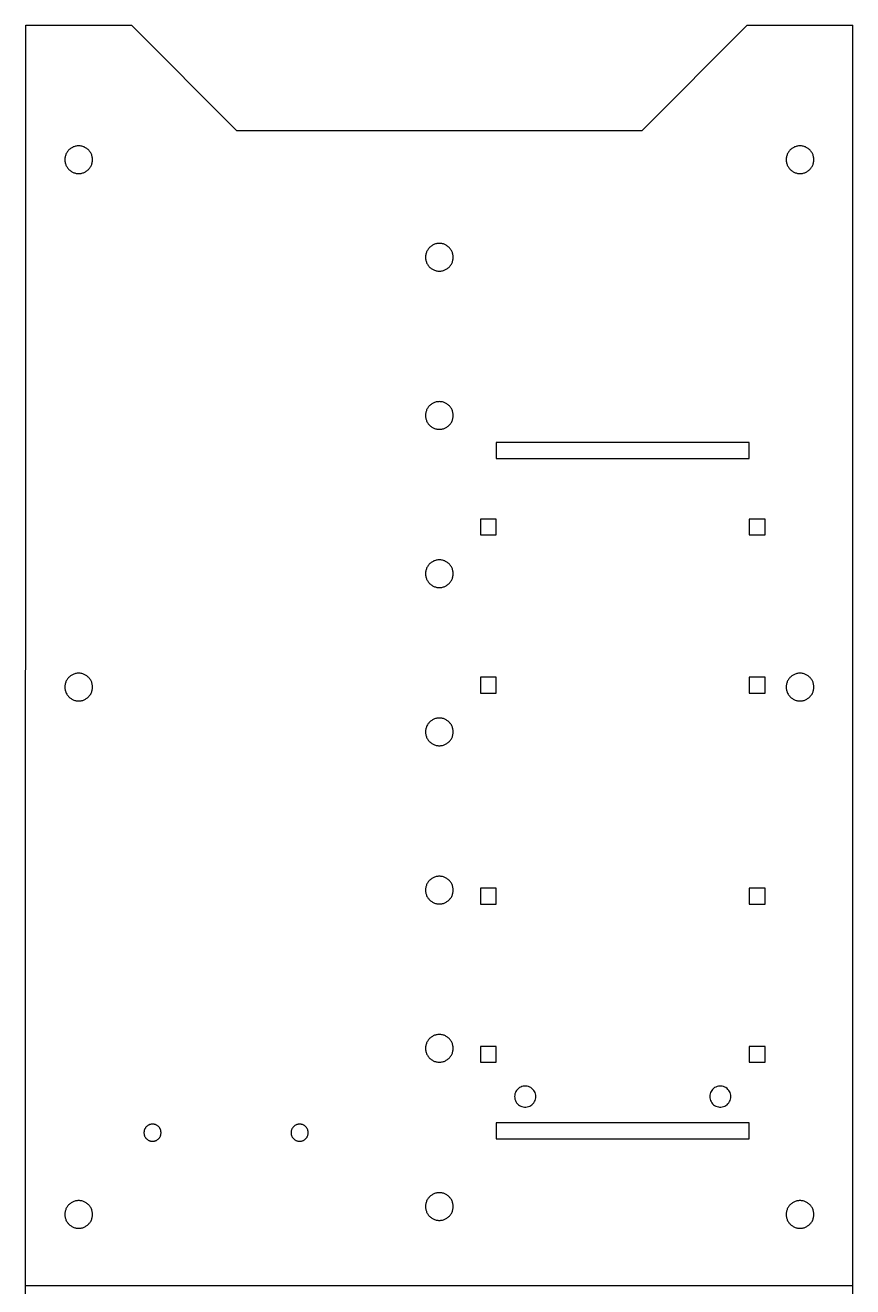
# Model space of a CAD drawing. Extents: x 0 to 785, y 0 to 479.
# Drawn here: x 314 to 471, y 239.4 to 478.6 of the extents above; entities that cross this region are included whole.
import ezdxf

# ---------------------------------------------------------------- set-up
doc = ezdxf.new("R2010")
doc.units = 0
doc.layers.add('LAYER_1', color=7, linetype='CONTINUOUS')

msp = doc.modelspace()

# ---------------------------------------------------------------- linework, layer by layer
at = {"layer": 'LAYER_1', "color": 7}
for p, q in [((314.02, 0), (314.16, 478.56)), ((314.16, 478.56), (334.16, 478.56)), ((334.16, 478.56), (354.16, 458.56)), ((430.96, 458.56), (450.96, 478.56)), ((450.96, 478.56), (470.96, 478.56)), ((470.96, 0.28), (470.96, 478.56)), ((430.96, 458.56), (354.16, 458.56)), ((326.79, 453.06), (326.79, 453.06)), ((463.59, 453.06), (463.59, 453.06)), ((395.19, 434.56), (395.19, 434.56)), ((395.19, 404.56), (395.19, 404.56)), ((451.34, 399.42), (403.34, 399.42)), ((403.34, 399.42), (403.34, 396.42)), ((451.34, 396.42), (451.34, 399.42)), ((403.34, 396.42), (451.34, 396.42)), ((403.34, 384.92), (400.34, 384.92)), ((400.34, 384.92), (400.34, 381.92)), ((403.34, 381.92), (403.34, 384.92)), ((454.34, 384.92), (451.34, 384.92)), ((451.34, 384.92), (451.34, 381.92)), ((454.34, 381.92), (454.34, 384.92)), ((400.34, 381.92), (403.34, 381.92)), ((451.34, 381.92), (454.34, 381.92)), ((395.19, 374.56), (395.19, 374.56)), ((403.34, 354.92), (400.34, 354.92)), ((400.34, 354.92), (400.34, 351.92)), ((403.34, 351.92), (403.34, 354.92)), ((454.34, 354.92), (451.34, 354.92)), ((451.34, 354.92), (451.34, 351.92)), ((454.34, 351.92), (454.34, 354.92)), ((326.79, 353.06), (326.79, 353.06)), ((400.34, 351.92), (403.34, 351.92)), ((451.34, 351.92), (454.34, 351.92)), ((463.59, 353.06), (463.59, 353.06)), ((395.19, 344.56), (395.19, 344.56)), ((395.19, 314.56), (395.19, 314.56)), ((403.34, 314.92), (400.34, 314.92)), ((400.34, 314.92), (400.34, 311.92)), ((403.34, 311.92), (403.34, 314.92)), ((454.34, 314.92), (451.34, 314.92)), ((451.34, 314.92), (451.34, 311.92)), ((454.34, 311.92), (454.34, 314.92)), ((400.34, 311.92), (403.34, 311.92)), ((451.34, 311.92), (454.34, 311.92)), ((403.34, 284.92), (400.34, 284.92)), ((400.34, 284.92), (400.34, 281.92)), ((403.34, 281.92), (403.34, 284.92)), ((454.34, 284.92), (451.34, 284.92)), ((451.34, 284.92), (451.34, 281.92)), ((454.34, 281.92), (454.34, 284.92)), ((395.19, 284.56), (395.19, 284.56)), ((400.34, 281.92), (403.34, 281.92)), ((451.34, 281.92), (454.34, 281.92)), ((406.86, 275.67), (406.84, 275.42)), ((406.84, 275.42), (406.86, 275.17)), ((406.9, 275.92), (406.86, 275.67)), ((406.86, 275.17), (406.9, 274.92)), ((406.98, 276.16), (406.9, 275.92)), ((407.09, 276.39), (406.98, 276.16)), ((407.22, 276.6), (407.09, 276.39)), ((407.38, 276.79), (407.22, 276.6)), ((407.57, 276.96), (407.38, 276.79)), ((407.77, 277.11), (407.57, 276.96)), ((407.99, 277.23), (407.77, 277.11)), ((408.22, 277.32), (407.99, 277.23)), ((408.47, 277.39), (408.22, 277.32)), ((408.72, 277.42), (408.47, 277.39)), ((408.97, 277.42), (408.72, 277.42)), ((409.22, 277.39), (408.97, 277.42)), ((409.46, 277.32), (409.22, 277.39)), ((409.69, 277.23), (409.46, 277.32)), ((409.91, 277.11), (409.69, 277.23)), ((410.12, 276.96), (409.91, 277.11)), ((410.3, 276.79), (410.12, 276.96)), ((410.46, 276.6), (410.3, 276.79)), ((410.59, 276.39), (410.46, 276.6)), ((410.7, 276.16), (410.59, 276.39)), ((410.78, 275.92), (410.7, 276.16)), ((410.83, 275.67), (410.78, 275.92)), ((410.78, 274.92), (410.83, 275.17)), ((410.84, 275.42), (410.83, 275.67)), ((410.83, 275.17), (410.84, 275.42)), ((443.86, 275.67), (443.84, 275.42)), ((443.84, 275.42), (443.86, 275.17)), ((443.9, 275.92), (443.86, 275.67)), ((443.86, 275.17), (443.9, 274.92)), ((443.98, 276.16), (443.9, 275.92)), ((444.09, 276.39), (443.98, 276.16)), ((444.22, 276.6), (444.09, 276.39)), ((444.38, 276.79), (444.22, 276.6)), ((444.57, 276.96), (444.38, 276.79)), ((444.77, 277.11), (444.57, 276.96)), ((444.99, 277.23), (444.77, 277.11)), ((445.22, 277.32), (444.99, 277.23)), ((445.47, 277.39), (445.22, 277.32)), ((445.72, 277.42), (445.47, 277.39)), ((445.97, 277.42), (445.72, 277.42)), ((446.22, 277.39), (445.97, 277.42)), ((446.46, 277.32), (446.22, 277.39)), ((446.69, 277.23), (446.46, 277.32)), ((446.91, 277.11), (446.69, 277.23)), ((447.12, 276.96), (446.91, 277.11)), ((447.3, 276.79), (447.12, 276.96)), ((447.46, 276.6), (447.3, 276.79)), ((447.59, 276.39), (447.46, 276.6)), ((447.7, 276.16), (447.59, 276.39)), ((447.78, 275.92), (447.7, 276.16)), ((447.83, 275.67), (447.78, 275.92)), ((447.78, 274.92), (447.83, 275.17)), ((447.84, 275.42), (447.83, 275.67)), ((447.83, 275.17), (447.84, 275.42)), ((406.9, 274.92), (406.98, 274.69)), ((406.98, 274.69), (407.09, 274.46)), ((407.09, 274.46), (407.22, 274.25)), ((407.22, 274.25), (407.38, 274.05)), ((407.38, 274.05), (407.57, 273.88)), ((407.57, 273.88), (407.77, 273.73)), ((407.77, 273.73), (407.99, 273.61)), ((407.99, 273.61), (408.22, 273.52)), ((408.22, 273.52), (408.47, 273.46)), ((408.47, 273.46), (408.72, 273.43)), ((408.72, 273.43), (408.97, 273.43)), ((408.97, 273.43), (409.22, 273.46)), ((409.22, 273.46), (409.46, 273.52)), ((409.46, 273.52), (409.69, 273.61)), ((409.69, 273.61), (409.91, 273.73)), ((409.91, 273.73), (410.12, 273.88)), ((410.12, 273.88), (410.3, 274.05)), ((410.3, 274.05), (410.46, 274.25)), ((410.46, 274.25), (410.59, 274.46)), ((410.59, 274.46), (410.7, 274.69)), ((410.7, 274.69), (410.78, 274.92)), ((443.9, 274.92), (443.98, 274.69)), ((443.98, 274.69), (444.09, 274.46)), ((444.09, 274.46), (444.22, 274.25)), ((444.22, 274.25), (444.38, 274.05)), ((444.38, 274.05), (444.57, 273.88)), ((444.57, 273.88), (444.77, 273.73)), ((444.77, 273.73), (444.99, 273.61)), ((444.99, 273.61), (445.22, 273.52)), ((445.22, 273.52), (445.47, 273.46)), ((445.47, 273.46), (445.72, 273.43)), ((445.72, 273.43), (445.97, 273.43)), ((445.97, 273.43), (446.22, 273.46)), ((446.22, 273.46), (446.46, 273.52)), ((446.46, 273.52), (446.69, 273.61)), ((446.69, 273.61), (446.91, 273.73)), ((446.91, 273.73), (447.12, 273.88)), ((447.12, 273.88), (447.3, 274.05)), ((447.3, 274.05), (447.46, 274.25)), ((447.46, 274.25), (447.59, 274.46)), ((447.59, 274.46), (447.7, 274.69)), ((447.7, 274.69), (447.78, 274.92)), ((451.34, 270.42), (403.34, 270.42)), ((403.34, 270.42), (403.34, 267.42)), ((451.34, 267.42), (451.34, 270.42)), ((339.79, 268.56), (339.79, 268.56)), ((367.69, 268.56), (367.69, 268.56)), ((403.34, 267.42), (451.34, 267.42)), ((395.19, 254.56), (395.19, 254.56)), ((326.79, 253.06), (326.79, 253.06)), ((463.59, 253.06), (463.59, 253.06)), ((470.96, 239.56), (314.16, 239.56))]:
    msp.add_line(p, q, dxfattribs=at)
for points, knots in [([(326.79, 453.06), (326.78, 452.96), (326.76, 452.76), (326.71, 452.46), (326.64, 452.16), (326.52, 451.88), (326.37, 451.62), (326.18, 451.38), (325.97, 451.15), (325.74, 450.96), (325.48, 450.79), (325.21, 450.65), (324.92, 450.54), (324.62, 450.47), (324.32, 450.44), (324.01, 450.44), (323.71, 450.47), (323.41, 450.54), (323.12, 450.65), (322.85, 450.79), (322.59, 450.96), (322.36, 451.15), (322.15, 451.38), (321.97, 451.62), (321.81, 451.88), (321.69, 452.16), (321.61, 452.45), (321.55, 452.76), (321.53, 453.06), (321.55, 453.37), (321.61, 453.67), (321.69, 453.97), (321.81, 454.25), (321.97, 454.51), (322.15, 454.75), (322.36, 454.98), (322.59, 455.17), (322.85, 455.34), (323.12, 455.48), (323.41, 455.59), (323.71, 455.66), (324.01, 455.69), (324.32, 455.69), (324.62, 455.66), (324.92, 455.59), (325.21, 455.48), (325.48, 455.34), (325.74, 455.17), (325.97, 454.98), (326.18, 454.75), (326.37, 454.51), (326.52, 454.25), (326.64, 453.97), (326.71, 453.67), (326.76, 453.37), (326.78, 453.17), (326.79, 453.06)], [0, 0, 0, 0, 0.308068, 0.613971, 0.91778, 1.218456, 1.521441, 1.82543, 2.13292, 2.439392, 2.745488, 3.051953, 3.358797, 3.665707, 3.968087, 4.270376, 4.572624, 4.879311, 5.186069, 5.492818, 5.79956, 6.106311, 6.413019, 6.715321, 7.017637, 7.319939, 7.626649, 7.933403, 8.24014, 8.546879, 8.853633, 9.160343, 9.462645, 9.764961, 10.067263, 10.373969, 10.68072, 10.987464, 11.294212, 11.60097, 11.907658, 12.209906, 12.512195, 12.814574, 13.121484, 13.428329, 13.734793, 14.04089, 14.347362, 14.654851, 14.958841, 15.261826, 15.562501, 15.86631, 16.172213, 16.480282, 16.480282, 16.480282, 16.480282]), ([(463.59, 453.06), (463.58, 452.96), (463.56, 452.76), (463.51, 452.46), (463.44, 452.16), (463.32, 451.88), (463.17, 451.62), (462.98, 451.38), (462.77, 451.15), (462.54, 450.96), (462.28, 450.79), (462.01, 450.65), (461.72, 450.54), (461.42, 450.47), (461.12, 450.44), (460.81, 450.44), (460.51, 450.47), (460.21, 450.54), (459.92, 450.65), (459.65, 450.79), (459.39, 450.96), (459.16, 451.15), (458.95, 451.38), (458.77, 451.62), (458.61, 451.88), (458.49, 452.16), (458.41, 452.45), (458.35, 452.76), (458.33, 453.06), (458.35, 453.37), (458.41, 453.67), (458.49, 453.97), (458.61, 454.25), (458.77, 454.51), (458.95, 454.75), (459.16, 454.98), (459.39, 455.17), (459.65, 455.34), (459.92, 455.48), (460.21, 455.59), (460.51, 455.66), (460.81, 455.69), (461.12, 455.69), (461.42, 455.66), (461.72, 455.59), (462.01, 455.48), (462.28, 455.34), (462.54, 455.17), (462.77, 454.98), (462.98, 454.75), (463.17, 454.51), (463.32, 454.25), (463.44, 453.97), (463.51, 453.67), (463.56, 453.37), (463.58, 453.17), (463.59, 453.06)], [0, 0, 0, 0, 0.308068, 0.613971, 0.91778, 1.218456, 1.521441, 1.825431, 2.132922, 2.439393, 2.745489, 3.051954, 3.358798, 3.665707, 3.968087, 4.270375, 4.572623, 4.879311, 5.18607, 5.49282, 5.799561, 6.106312, 6.41302, 6.715321, 7.017637, 7.319938, 7.626649, 7.933403, 8.24014, 8.546879, 8.853633, 9.160343, 9.462645, 9.764961, 10.067262, 10.373969, 10.68072, 10.987462, 11.294212, 11.60097, 11.907659, 12.209905, 12.512194, 12.814574, 13.121483, 13.428328, 13.734792, 14.040888, 14.34736, 14.65485, 14.958839, 15.261825, 15.562501, 15.86631, 16.172212, 16.480282, 16.480282, 16.480282, 16.480282]), ([(395.19, 434.56), (395.18, 434.46), (395.16, 434.26), (395.11, 433.96), (395.04, 433.66), (394.92, 433.38), (394.77, 433.12), (394.58, 432.88), (394.37, 432.65), (394.14, 432.46), (393.88, 432.29), (393.61, 432.15), (393.32, 432.04), (393.02, 431.97), (392.72, 431.94), (392.41, 431.94), (392.11, 431.97), (391.81, 432.04), (391.52, 432.15), (391.25, 432.29), (390.99, 432.46), (390.76, 432.65), (390.55, 432.88), (390.37, 433.12), (390.21, 433.38), (390.09, 433.66), (390.01, 433.95), (389.95, 434.26), (389.93, 434.56), (389.95, 434.87), (390.01, 435.17), (390.09, 435.47), (390.21, 435.75), (390.37, 436.01), (390.55, 436.25), (390.76, 436.48), (390.99, 436.67), (391.25, 436.84), (391.52, 436.98), (391.81, 437.09), (392.11, 437.16), (392.41, 437.19), (392.72, 437.19), (393.02, 437.16), (393.32, 437.09), (393.61, 436.98), (393.88, 436.84), (394.14, 436.67), (394.37, 436.48), (394.58, 436.25), (394.77, 436.01), (394.92, 435.75), (395.04, 435.47), (395.11, 435.17), (395.16, 434.87), (395.18, 434.67), (395.19, 434.56)], [0, 0, 0, 0, 0.308065, 0.613966, 0.917772, 1.218445, 1.521427, 1.825413, 2.1329, 2.439371, 2.745464, 3.051929, 3.358773, 3.665683, 3.968062, 4.270351, 4.572597, 4.879288, 5.186046, 5.492795, 5.799536, 6.106285, 6.41299, 6.715288, 7.0176, 7.319899, 7.626607, 7.933358, 8.240093, 8.546831, 8.853584, 9.160296, 9.462597, 9.764912, 10.067214, 10.373921, 10.680672, 10.987414, 11.294163, 11.600923, 11.907612, 12.209858, 12.512147, 12.814526, 13.121436, 13.42828, 13.734746, 14.040841, 14.347313, 14.654802, 14.958793, 15.261777, 15.562453, 15.866262, 16.172165, 16.480233, 16.480233, 16.480233, 16.480233]), ([(395.19, 404.56), (395.18, 404.46), (395.16, 404.26), (395.11, 403.96), (395.04, 403.66), (394.92, 403.38), (394.77, 403.12), (394.58, 402.88), (394.37, 402.65), (394.14, 402.46), (393.88, 402.29), (393.61, 402.15), (393.32, 402.04), (393.02, 401.97), (392.72, 401.94), (392.41, 401.94), (392.11, 401.97), (391.81, 402.04), (391.52, 402.15), (391.25, 402.29), (390.99, 402.46), (390.76, 402.65), (390.55, 402.88), (390.37, 403.12), (390.21, 403.38), (390.09, 403.66), (390.01, 403.95), (389.95, 404.26), (389.93, 404.56), (389.95, 404.87), (390.01, 405.17), (390.09, 405.47), (390.21, 405.75), (390.37, 406.01), (390.55, 406.25), (390.76, 406.48), (390.99, 406.67), (391.25, 406.84), (391.52, 406.98), (391.81, 407.09), (392.11, 407.16), (392.41, 407.19), (392.72, 407.19), (393.02, 407.16), (393.32, 407.09), (393.61, 406.98), (393.88, 406.84), (394.14, 406.67), (394.37, 406.48), (394.58, 406.25), (394.77, 406.01), (394.92, 405.75), (395.04, 405.47), (395.11, 405.17), (395.16, 404.87), (395.18, 404.67), (395.19, 404.56)], [0, 0, 0, 0, 0.308069, 0.613972, 0.917781, 1.218456, 1.521442, 1.825431, 2.13292, 2.439392, 2.745488, 3.051951, 3.358796, 3.665708, 3.968087, 4.270376, 4.572621, 4.879311, 5.18607, 5.492819, 5.799562, 6.106313, 6.41302, 6.715321, 7.017636, 7.319938, 7.626649, 7.933402, 8.240141, 8.546878, 8.853632, 9.160343, 9.462644, 9.764959, 10.067261, 10.373968, 10.680719, 10.987461, 11.294211, 11.60097, 11.907659, 12.209905, 12.512194, 12.814573, 13.121484, 13.428329, 13.734792, 14.040889, 14.347361, 14.65485, 14.958839, 15.261824, 15.5625, 15.866308, 16.172211, 16.48028, 16.48028, 16.48028, 16.48028]), ([(395.19, 374.56), (395.18, 374.46), (395.16, 374.26), (395.11, 373.96), (395.04, 373.66), (394.92, 373.38), (394.77, 373.12), (394.58, 372.88), (394.37, 372.65), (394.14, 372.46), (393.88, 372.29), (393.61, 372.15), (393.32, 372.04), (393.02, 371.97), (392.72, 371.94), (392.41, 371.94), (392.11, 371.97), (391.81, 372.04), (391.52, 372.15), (391.25, 372.29), (390.99, 372.46), (390.76, 372.65), (390.55, 372.88), (390.37, 373.12), (390.21, 373.38), (390.09, 373.66), (390.01, 373.95), (389.95, 374.26), (389.93, 374.56), (389.95, 374.87), (390.01, 375.17), (390.09, 375.47), (390.21, 375.75), (390.37, 376.01), (390.55, 376.25), (390.76, 376.48), (390.99, 376.67), (391.25, 376.84), (391.52, 376.98), (391.81, 377.09), (392.11, 377.16), (392.41, 377.19), (392.72, 377.19), (393.02, 377.16), (393.32, 377.09), (393.61, 376.98), (393.88, 376.84), (394.14, 376.67), (394.37, 376.48), (394.58, 376.25), (394.77, 376.01), (394.92, 375.75), (395.04, 375.47), (395.11, 375.17), (395.16, 374.87), (395.18, 374.67), (395.19, 374.56)], [0, 0, 0, 0, 0.308066, 0.613967, 0.917775, 1.218449, 1.521435, 1.825423, 2.132911, 2.439382, 2.745478, 3.051943, 3.358786, 3.665696, 3.968075, 4.270364, 4.57261, 4.879299, 5.186058, 5.492807, 5.799549, 6.1063, 6.413006, 6.715306, 7.017622, 7.319922, 7.626632, 7.933383, 8.240119, 8.546856, 8.853608, 9.160316, 9.462618, 9.764933, 10.067232, 10.373939, 10.68069, 10.987431, 11.29418, 11.600939, 11.907629, 12.209875, 12.512164, 12.814543, 13.121453, 13.428297, 13.734762, 14.040857, 14.347329, 14.654817, 14.958805, 15.261789, 15.562466, 15.866272, 16.172173, 16.480241, 16.480241, 16.480241, 16.480241]), ([(326.79, 353.06), (326.78, 352.96), (326.76, 352.76), (326.71, 352.46), (326.64, 352.16), (326.52, 351.88), (326.37, 351.62), (326.18, 351.38), (325.97, 351.15), (325.74, 350.96), (325.48, 350.79), (325.21, 350.65), (324.92, 350.54), (324.62, 350.47), (324.32, 350.44), (324.01, 350.44), (323.71, 350.47), (323.41, 350.54), (323.12, 350.65), (322.85, 350.79), (322.59, 350.96), (322.36, 351.15), (322.15, 351.38), (321.97, 351.62), (321.81, 351.88), (321.69, 352.16), (321.61, 352.45), (321.55, 352.76), (321.53, 353.06), (321.55, 353.37), (321.61, 353.67), (321.69, 353.97), (321.81, 354.25), (321.97, 354.51), (322.15, 354.75), (322.36, 354.98), (322.59, 355.17), (322.85, 355.34), (323.12, 355.48), (323.41, 355.59), (323.71, 355.66), (324.01, 355.69), (324.32, 355.69), (324.62, 355.66), (324.92, 355.59), (325.21, 355.48), (325.48, 355.34), (325.74, 355.17), (325.97, 354.98), (326.18, 354.75), (326.37, 354.51), (326.52, 354.25), (326.64, 353.97), (326.71, 353.67), (326.76, 353.37), (326.78, 353.17), (326.79, 353.06)], [0, 0, 0, 0, 0.308066, 0.613968, 0.917775, 1.218451, 1.521435, 1.825422, 2.132912, 2.439383, 2.745478, 3.051943, 3.358787, 3.665698, 3.968078, 4.270367, 4.572614, 4.879302, 5.18606, 5.492809, 5.799551, 6.106301, 6.413008, 6.715308, 7.017623, 7.319925, 7.626634, 7.933385, 8.240122, 8.546858, 8.85361, 9.160319, 9.462621, 9.764936, 10.067236, 10.373942, 10.680693, 10.987435, 11.294184, 11.600942, 11.907629, 12.209877, 12.512166, 12.814546, 13.121456, 13.428301, 13.734766, 14.040861, 14.347332, 14.654822, 14.95881, 15.261794, 15.562469, 15.866275, 16.172177, 16.480244, 16.480244, 16.480244, 16.480244]), ([(463.59, 353.06), (463.58, 352.96), (463.56, 352.76), (463.51, 352.46), (463.44, 352.16), (463.32, 351.88), (463.17, 351.62), (462.98, 351.38), (462.77, 351.15), (462.54, 350.96), (462.28, 350.79), (462.01, 350.65), (461.72, 350.54), (461.42, 350.47), (461.12, 350.44), (460.81, 350.44), (460.51, 350.47), (460.21, 350.54), (459.92, 350.65), (459.65, 350.79), (459.39, 350.96), (459.16, 351.15), (458.95, 351.38), (458.77, 351.62), (458.61, 351.88), (458.49, 352.16), (458.41, 352.45), (458.35, 352.76), (458.33, 353.06), (458.35, 353.37), (458.41, 353.67), (458.49, 353.97), (458.61, 354.25), (458.77, 354.51), (458.95, 354.75), (459.16, 354.98), (459.39, 355.17), (459.65, 355.34), (459.92, 355.48), (460.21, 355.59), (460.51, 355.66), (460.81, 355.69), (461.12, 355.69), (461.42, 355.66), (461.72, 355.59), (462.01, 355.48), (462.28, 355.34), (462.54, 355.17), (462.77, 354.98), (462.98, 354.75), (463.17, 354.51), (463.32, 354.25), (463.44, 353.97), (463.51, 353.67), (463.56, 353.37), (463.58, 353.17), (463.59, 353.06)], [0, 0, 0, 0, 0.308066, 0.613968, 0.917775, 1.218451, 1.521435, 1.825423, 2.132913, 2.439385, 2.745479, 3.051944, 3.358788, 3.665698, 3.968078, 4.270366, 4.572613, 4.879302, 5.18606, 5.49281, 5.799551, 6.106301, 6.413009, 6.715309, 7.017624, 7.319924, 7.626633, 7.933386, 8.240122, 8.546857, 8.85361, 9.160319, 9.462621, 9.764935, 10.067235, 10.373942, 10.680692, 10.987433, 11.294182, 11.600941, 11.90763, 12.209877, 12.512165, 12.814545, 13.121455, 13.428298, 13.734764, 14.040858, 14.34733, 14.65482, 14.958807, 15.261792, 15.562468, 15.866275, 16.172176, 16.480243, 16.480243, 16.480243, 16.480243]), ([(395.19, 344.56), (395.18, 344.46), (395.16, 344.26), (395.11, 343.96), (395.04, 343.66), (394.92, 343.38), (394.77, 343.12), (394.58, 342.88), (394.37, 342.65), (394.14, 342.46), (393.88, 342.29), (393.61, 342.15), (393.32, 342.04), (393.02, 341.97), (392.72, 341.94), (392.41, 341.94), (392.11, 341.97), (391.81, 342.04), (391.52, 342.15), (391.25, 342.29), (390.99, 342.46), (390.76, 342.65), (390.55, 342.88), (390.37, 343.12), (390.21, 343.38), (390.09, 343.66), (390.01, 343.95), (389.95, 344.26), (389.93, 344.56), (389.95, 344.87), (390.01, 345.17), (390.09, 345.47), (390.21, 345.75), (390.37, 346.01), (390.55, 346.25), (390.76, 346.48), (390.99, 346.67), (391.25, 346.84), (391.52, 346.98), (391.81, 347.09), (392.11, 347.16), (392.41, 347.19), (392.72, 347.19), (393.02, 347.16), (393.32, 347.09), (393.61, 346.98), (393.88, 346.84), (394.14, 346.67), (394.37, 346.48), (394.58, 346.25), (394.77, 346.01), (394.92, 345.75), (395.04, 345.47), (395.11, 345.17), (395.16, 344.87), (395.18, 344.67), (395.19, 344.56)], [0, 0, 0, 0, 0.308067, 0.613968, 0.917775, 1.21845, 1.521434, 1.825423, 2.132912, 2.439382, 2.745478, 3.051941, 3.358786, 3.665698, 3.968076, 4.270365, 4.572611, 4.879302, 5.18606, 5.492809, 5.799551, 6.106301, 6.413008, 6.715309, 7.017623, 7.319924, 7.626633, 7.933385, 8.240121, 8.546856, 8.853609, 9.160318, 9.462619, 9.764934, 10.067233, 10.37394, 10.680691, 10.987432, 11.294182, 11.600941, 11.90763, 12.209876, 12.512163, 12.814544, 13.121454, 13.428299, 13.734762, 14.040857, 14.347329, 14.654818, 14.958807, 15.261791, 15.562466, 15.866272, 16.172174, 16.480241, 16.480241, 16.480241, 16.480241]), ([(395.19, 314.56), (395.18, 314.46), (395.16, 314.26), (395.11, 313.96), (395.04, 313.66), (394.92, 313.38), (394.77, 313.12), (394.58, 312.88), (394.37, 312.65), (394.14, 312.46), (393.88, 312.29), (393.61, 312.15), (393.32, 312.04), (393.02, 311.97), (392.72, 311.94), (392.41, 311.94), (392.11, 311.97), (391.81, 312.04), (391.52, 312.15), (391.25, 312.29), (390.99, 312.46), (390.76, 312.65), (390.55, 312.88), (390.37, 313.12), (390.21, 313.38), (390.09, 313.66), (390.01, 313.95), (389.95, 314.26), (389.93, 314.56), (389.95, 314.87), (390.01, 315.17), (390.09, 315.47), (390.21, 315.75), (390.37, 316.01), (390.55, 316.25), (390.76, 316.48), (390.99, 316.67), (391.25, 316.84), (391.52, 316.98), (391.81, 317.09), (392.11, 317.16), (392.41, 317.19), (392.72, 317.19), (393.02, 317.16), (393.32, 317.09), (393.61, 316.98), (393.88, 316.84), (394.14, 316.67), (394.37, 316.48), (394.58, 316.25), (394.77, 316.01), (394.92, 315.75), (395.04, 315.47), (395.11, 315.17), (395.16, 314.87), (395.18, 314.67), (395.19, 314.56)], [0, 0, 0, 0, 0.308066, 0.613968, 0.917775, 1.218451, 1.521436, 1.825423, 2.132912, 2.439383, 2.745478, 3.051944, 3.358788, 3.665698, 3.968077, 4.270366, 4.572612, 4.879302, 5.186061, 5.49281, 5.799551, 6.106302, 6.413009, 6.715308, 7.017623, 7.319925, 7.626634, 7.933386, 8.240122, 8.546857, 8.85361, 9.160319, 9.46262, 9.764935, 10.067234, 10.373942, 10.680692, 10.987433, 11.294182, 11.600941, 11.90763, 12.209876, 12.512163, 12.814544, 13.121455, 13.4283, 13.734763, 14.040859, 14.347329, 14.654818, 14.958806, 15.261791, 15.562466, 15.866273, 16.172175, 16.480241, 16.480241, 16.480241, 16.480241]), ([(395.19, 284.56), (395.18, 284.46), (395.16, 284.26), (395.11, 283.96), (395.04, 283.66), (394.92, 283.38), (394.77, 283.12), (394.58, 282.88), (394.37, 282.65), (394.14, 282.46), (393.88, 282.29), (393.61, 282.15), (393.32, 282.04), (393.02, 281.97), (392.72, 281.94), (392.41, 281.94), (392.11, 281.97), (391.81, 282.04), (391.52, 282.15), (391.25, 282.29), (390.99, 282.46), (390.76, 282.65), (390.55, 282.88), (390.37, 283.12), (390.21, 283.38), (390.09, 283.66), (390.01, 283.95), (389.95, 284.26), (389.93, 284.56), (389.95, 284.87), (390.01, 285.17), (390.09, 285.47), (390.21, 285.75), (390.37, 286.01), (390.55, 286.25), (390.76, 286.48), (390.99, 286.67), (391.25, 286.84), (391.52, 286.98), (391.81, 287.09), (392.11, 287.16), (392.41, 287.19), (392.72, 287.19), (393.02, 287.16), (393.32, 287.09), (393.61, 286.98), (393.88, 286.84), (394.14, 286.67), (394.37, 286.48), (394.58, 286.25), (394.77, 286.01), (394.92, 285.75), (395.04, 285.47), (395.11, 285.17), (395.16, 284.87), (395.18, 284.67), (395.19, 284.56)], [0, 0, 0, 0, 0.308066, 0.613968, 0.917775, 1.21845, 1.521435, 1.825423, 2.132912, 2.439383, 2.745478, 3.051943, 3.358787, 3.665697, 3.968076, 4.270365, 4.57261, 4.879299, 5.186058, 5.492808, 5.799549, 6.1063, 6.413007, 6.715306, 7.017621, 7.319922, 7.626631, 7.933382, 8.24012, 8.546855, 8.853608, 9.16032, 9.46262, 9.764934, 10.067235, 10.37394, 10.68069, 10.987432, 11.294183, 11.600941, 11.90763, 12.209875, 12.512164, 12.814543, 13.121454, 13.428299, 13.734762, 14.040858, 14.347329, 14.654816, 14.958805, 15.261789, 15.562463, 15.866272, 16.172174, 16.480241, 16.480241, 16.480241, 16.480241]), ([(339.79, 268.56), (339.78, 268.5), (339.77, 268.38), (339.74, 268.19), (339.7, 268.01), (339.62, 267.83), (339.53, 267.67), (339.41, 267.52), (339.28, 267.38), (339.14, 267.26), (338.98, 267.15), (338.81, 267.07), (338.63, 267), (338.45, 266.96), (338.26, 266.94), (338.07, 266.94), (337.88, 266.96), (337.7, 267), (337.52, 267.07), (337.35, 267.15), (337.19, 267.26), (337.05, 267.38), (336.92, 267.52), (336.8, 267.67), (336.71, 267.83), (336.63, 268.01), (336.58, 268.19), (336.55, 268.37), (336.54, 268.56), (336.55, 268.75), (336.58, 268.94), (336.63, 269.12), (336.71, 269.3), (336.8, 269.46), (336.92, 269.61), (337.05, 269.75), (337.19, 269.87), (337.35, 269.97), (337.52, 270.06), (337.7, 270.13), (337.88, 270.17), (338.07, 270.19), (338.26, 270.19), (338.45, 270.17), (338.63, 270.13), (338.81, 270.06), (338.98, 269.97), (339.14, 269.87), (339.28, 269.75), (339.41, 269.61), (339.53, 269.46), (339.62, 269.3), (339.7, 269.12), (339.74, 268.94), (339.77, 268.75), (339.78, 268.63), (339.79, 268.56)], [0, 0, 0, 0, 0.190708, 0.380076, 0.568145, 0.754278, 0.941841, 1.130024, 1.320374, 1.510094, 1.699582, 1.889298, 2.079249, 2.269242, 2.456429, 2.643559, 2.830663, 3.020519, 3.210416, 3.40031, 3.590198, 3.780091, 3.969956, 4.157094, 4.344242, 4.531382, 4.721247, 4.911142, 5.101026, 5.290911, 5.480804, 5.670671, 5.857811, 6.044958, 6.232096, 6.421962, 6.611854, 6.801743, 6.991636, 7.181533, 7.371389, 7.558493, 7.745623, 7.932811, 8.122803, 8.312754, 8.50247, 8.691958, 8.881679, 9.07203, 9.260212, 9.447773, 9.633906, 9.821976, 10.011343, 10.202051, 10.202051, 10.202051, 10.202051]), ([(367.69, 268.56), (367.68, 268.5), (367.67, 268.38), (367.64, 268.19), (367.6, 268.01), (367.52, 267.83), (367.43, 267.67), (367.31, 267.52), (367.18, 267.38), (367.04, 267.26), (366.88, 267.15), (366.71, 267.07), (366.53, 267), (366.35, 266.96), (366.16, 266.94), (365.97, 266.94), (365.78, 266.96), (365.6, 267), (365.42, 267.07), (365.25, 267.15), (365.09, 267.26), (364.95, 267.38), (364.82, 267.52), (364.7, 267.67), (364.61, 267.83), (364.53, 268.01), (364.48, 268.19), (364.45, 268.37), (364.44, 268.56), (364.45, 268.75), (364.48, 268.94), (364.53, 269.12), (364.61, 269.3), (364.7, 269.46), (364.82, 269.61), (364.95, 269.75), (365.09, 269.87), (365.25, 269.97), (365.42, 270.06), (365.6, 270.13), (365.78, 270.17), (365.97, 270.19), (366.16, 270.19), (366.35, 270.17), (366.53, 270.13), (366.71, 270.06), (366.88, 269.97), (367.04, 269.87), (367.18, 269.75), (367.31, 269.61), (367.43, 269.46), (367.52, 269.3), (367.6, 269.12), (367.64, 268.94), (367.67, 268.75), (367.68, 268.63), (367.69, 268.56)], [0, 0, 0, 0, 0.190708, 0.380076, 0.568146, 0.754279, 0.941841, 1.130023, 1.320372, 1.510093, 1.699579, 1.889297, 2.079248, 2.269239, 2.456426, 2.643556, 2.830662, 3.020518, 3.210417, 3.40031, 3.590196, 3.78009, 3.969956, 4.157093, 4.34424, 4.53138, 4.721246, 4.91114, 5.101024, 5.290909, 5.480802, 5.670669, 5.857809, 6.044956, 6.232094, 6.42196, 6.611852, 6.801739, 6.991632, 7.181531, 7.371386, 7.558492, 7.745622, 7.932809, 8.1228, 8.312752, 8.502469, 8.691955, 8.881675, 9.072026, 9.260208, 9.447769, 9.633902, 9.821973, 10.01134, 10.202048, 10.202048, 10.202048, 10.202048]), ([(395.19, 254.56), (395.18, 254.46), (395.16, 254.26), (395.11, 253.96), (395.04, 253.66), (394.92, 253.38), (394.77, 253.12), (394.58, 252.88), (394.37, 252.65), (394.14, 252.46), (393.88, 252.29), (393.61, 252.15), (393.32, 252.04), (393.02, 251.97), (392.72, 251.94), (392.41, 251.94), (392.11, 251.97), (391.81, 252.04), (391.52, 252.15), (391.25, 252.29), (390.99, 252.46), (390.76, 252.65), (390.55, 252.88), (390.37, 253.12), (390.21, 253.38), (390.09, 253.66), (390.01, 253.95), (389.95, 254.26), (389.93, 254.56), (389.95, 254.87), (390.01, 255.17), (390.09, 255.47), (390.21, 255.75), (390.37, 256.01), (390.55, 256.25), (390.76, 256.48), (390.99, 256.67), (391.25, 256.84), (391.52, 256.98), (391.81, 257.09), (392.11, 257.16), (392.41, 257.19), (392.72, 257.19), (393.02, 257.16), (393.32, 257.09), (393.61, 256.98), (393.88, 256.84), (394.14, 256.67), (394.37, 256.48), (394.58, 256.25), (394.77, 256.01), (394.92, 255.75), (395.04, 255.47), (395.11, 255.17), (395.16, 254.87), (395.18, 254.67), (395.19, 254.56)], [0, 0, 0, 0, 0.308066, 0.613967, 0.917775, 1.218449, 1.521434, 1.825423, 2.132911, 2.439382, 2.745477, 3.051943, 3.358786, 3.665696, 3.968075, 4.270364, 4.57261, 4.879299, 5.186058, 5.492808, 5.799549, 6.1063, 6.413006, 6.715306, 7.017621, 7.319921, 7.626631, 7.933383, 8.240118, 8.546855, 8.853607, 9.160316, 9.462617, 9.764931, 10.067232, 10.373938, 10.680689, 10.98743, 11.29418, 11.600938, 11.907629, 12.209874, 12.512163, 12.814542, 13.121453, 13.428297, 13.734762, 14.040857, 14.347329, 14.654817, 14.958805, 15.26179, 15.562465, 15.866272, 16.172173, 16.48024, 16.48024, 16.48024, 16.48024]), ([(326.79, 253.06), (326.78, 252.96), (326.76, 252.76), (326.71, 252.46), (326.64, 252.16), (326.52, 251.88), (326.37, 251.62), (326.18, 251.38), (325.97, 251.15), (325.74, 250.96), (325.48, 250.79), (325.21, 250.65), (324.92, 250.54), (324.62, 250.47), (324.32, 250.44), (324.01, 250.44), (323.71, 250.47), (323.41, 250.54), (323.12, 250.65), (322.85, 250.79), (322.59, 250.96), (322.36, 251.15), (322.15, 251.38), (321.97, 251.62), (321.81, 251.88), (321.69, 252.16), (321.61, 252.45), (321.55, 252.76), (321.53, 253.06), (321.55, 253.37), (321.61, 253.67), (321.69, 253.97), (321.81, 254.25), (321.97, 254.51), (322.15, 254.75), (322.36, 254.98), (322.59, 255.17), (322.85, 255.34), (323.12, 255.48), (323.41, 255.59), (323.71, 255.66), (324.01, 255.69), (324.32, 255.69), (324.62, 255.66), (324.92, 255.59), (325.21, 255.48), (325.48, 255.34), (325.74, 255.17), (325.97, 254.98), (326.18, 254.75), (326.37, 254.51), (326.52, 254.25), (326.64, 253.97), (326.71, 253.67), (326.76, 253.37), (326.78, 253.17), (326.79, 253.06)], [0, 0, 0, 0, 0.308067, 0.613968, 0.917775, 1.218451, 1.521435, 1.825422, 2.132912, 2.439383, 2.745478, 3.051943, 3.358788, 3.665697, 3.968077, 4.270366, 4.572614, 4.879299, 5.186057, 5.492807, 5.799549, 6.1063, 6.413007, 6.715307, 7.017622, 7.319924, 7.626632, 7.933384, 8.240121, 8.546857, 8.853609, 9.160317, 9.462621, 9.764935, 10.067235, 10.373941, 10.680693, 10.987434, 11.294183, 11.60094, 11.907628, 12.209875, 12.512164, 12.814544, 13.121454, 13.428299, 13.734763, 14.040859, 14.34733, 14.654819, 14.958806, 15.261791, 15.562467, 15.866273, 16.172174, 16.480241, 16.480241, 16.480241, 16.480241]), ([(463.59, 253.06), (463.58, 252.96), (463.56, 252.76), (463.51, 252.46), (463.44, 252.16), (463.32, 251.88), (463.17, 251.62), (462.98, 251.38), (462.77, 251.15), (462.54, 250.96), (462.28, 250.79), (462.01, 250.65), (461.72, 250.54), (461.42, 250.47), (461.12, 250.44), (460.81, 250.44), (460.51, 250.47), (460.21, 250.54), (459.92, 250.65), (459.65, 250.79), (459.39, 250.96), (459.16, 251.15), (458.95, 251.38), (458.77, 251.62), (458.61, 251.88), (458.49, 252.16), (458.41, 252.45), (458.35, 252.76), (458.33, 253.06), (458.35, 253.37), (458.41, 253.67), (458.49, 253.97), (458.61, 254.25), (458.77, 254.51), (458.95, 254.75), (459.16, 254.98), (459.39, 255.17), (459.65, 255.34), (459.92, 255.48), (460.21, 255.59), (460.51, 255.66), (460.81, 255.69), (461.12, 255.69), (461.42, 255.66), (461.72, 255.59), (462.01, 255.48), (462.28, 255.34), (462.54, 255.17), (462.77, 254.98), (462.98, 254.75), (463.17, 254.51), (463.32, 254.25), (463.44, 253.97), (463.51, 253.67), (463.56, 253.37), (463.58, 253.17), (463.59, 253.06)], [0, 0, 0, 0, 0.308067, 0.613968, 0.917775, 1.218451, 1.521435, 1.825423, 2.132913, 2.439384, 2.745479, 3.051944, 3.358788, 3.665697, 3.968077, 4.270365, 4.572612, 4.879301, 5.186059, 5.49281, 5.79955, 6.106301, 6.413007, 6.715307, 7.017622, 7.319924, 7.626633, 7.933384, 8.240121, 8.546857, 8.853608, 9.160318, 9.462619, 9.764934, 10.067234, 10.37394, 10.68069, 10.987432, 11.294181, 11.60094, 11.907629, 12.209877, 12.512165, 12.814544, 13.121454, 13.428298, 13.734762, 14.040857, 14.347329, 14.654818, 14.958806, 15.26179, 15.562467, 15.866273, 16.172174, 16.480242, 16.480242, 16.480242, 16.480242])]:
    msp.add_open_spline(points, degree=3, knots=knots, dxfattribs=at)

doc.saveas('drawing.dxf')
